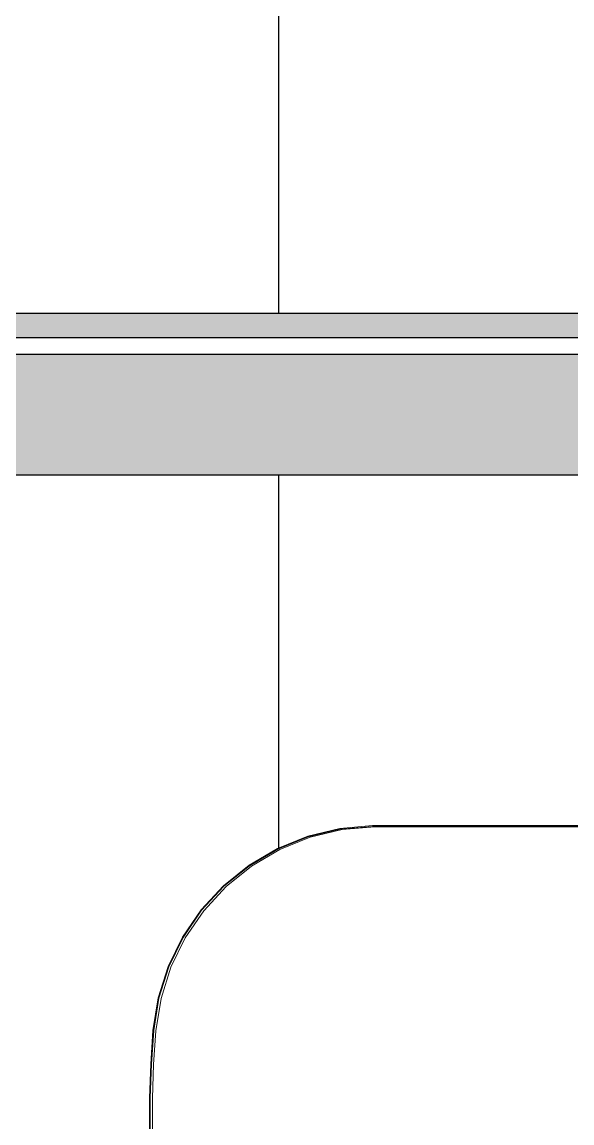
# Model space of a CAD drawing. Header units: millimetres. Extents: x 81693 to 98868, y 6565 to 11437.
# Drawn here: x 95420.08 to 95442.8, y 11197.97 to 11243.43 of the extents above; entities that cross this region are included whole.
import ezdxf

# ---------------------------------------------------------------- set-up
doc = ezdxf.new("R2010")
doc.units = ezdxf.units.MM
doc.layers.add('Hachuria - Moveis', color=1, linetype='Continuous')
doc.layers.add('Piso', color=55, linetype='Continuous')
doc.layers.add('Moveis', color=1, linetype='Continuous', lineweight=9)
doc.layers.add('Pisos Externos', color=15, linetype='Continuous', lineweight=9)
pattern_1 = [(90, (-2063.007, 2975), (-42.333333, 1e-14), []), (180, (-2063.007, 2975), (-1e-14, -42.333333), [])]

msp = doc.modelspace()

# ---------------------------------------------------------------- hatches: boundary and pattern name
at = {"layer": 'Piso'}
h = msp.add_hatch(dxfattribs=at)
h.set_pattern_fill('ANSI37', color=256, scale=13.333333, angle=45)
h.set_pattern_definition(pattern_1)
h.paths.add_polyline_path([(95432.8276, 11265.3741), (95447.438, 11265.3741), (95447.438, 11259.3876), (95460.8791, 11259.3876), (95460.8791, 11259.9242), (95462.7886, 11259.9242), (95462.7886, 11259.6454), (95462.9417, 11259.7093), (95463.1529, 11259.7735), (95463.3156, 11259.8058), (95463.4863, 11259.8447), (95463.6493, 11259.9005), (95463.8047, 11259.9726), (95463.9524, 11260.061), (95464.0923, 11260.1663), (95465.3453, 11260.1663), (95465.3453, 11262.3648), (95465.3453, 11263.0741), (95465.4496, 11263.1582), (95466.0791, 11263.3876), (95466.0791, 11284.7209), (95376.0791, 11284.7209), (95376.0791, 11231.3876), (95466.0791, 11231.3876), (95466.0791, 11252.7209), (95465.3885, 11252.9726), (95465.3453, 11253.0996), (95465.3453, 11253.7437), (95465.3453, 11255.9422), (95464.0923, 11255.9422), (95463.9524, 11256.0475), (95463.8046, 11256.1362), (95463.6492, 11256.2081), (95463.4863, 11256.2638), (95463.3156, 11256.3027), (95463.1529, 11256.335), (95462.9417, 11256.3992), (95462.7886, 11256.4631), (95462.7886, 11256.1842), (95460.8791, 11256.1842), (95460.8791, 11256.7209), (95447.438, 11256.7209), (95447.438, 11250.7344), (95432.8276, 11250.7344)])
h = msp.add_hatch(dxfattribs=at)
h.set_pattern_fill('ANSI37', color=256, scale=13.333333, angle=45)
h.set_pattern_definition(pattern_1)
h.paths.add_polyline_path([(95431.8933, 11209.806), (95433.214, 11210.1231), (95434.567, 11210.2433), (95461.4779, 11210.2433), (95461.4779, 11199.3876), (95462.8133, 11199.3876), (95462.8133, 11199.4729), (95462.8133, 11199.4894), (95462.8133, 11200.5758), (95462.9441, 11200.5758), (95464.1445, 11200.5758), (95464.1445, 11200.7092), (95464.1445, 11201.3294), (95464.2696, 11201.4924), (95464.4779, 11201.5786), (95464.4779, 11201.5542), (95465.853, 11201.5542), (95466.0791, 11201.3807), (95466.0791, 11214.8768), (95465.4675, 11214.8768), (95465.3705, 11214.7524), (95465.2061, 11214.6864), (95465.0307, 11214.7122), (95464.8912, 11214.8229), (95464.8104, 11215.0254), (95464.8274, 11215.0031), (95464.7294, 11215.3873), (95464.6821, 11215.5728), (95464.2135, 11215.5702), (95464.1127, 11215.419), (95464.1127, 11215.4701), (95462.6464, 11215.4701), (95462.6464, 11214.0039), (95462.5427, 11214.0039), (95462.5272, 11214.0039), (95462.5095, 11214.0039), (95462.4226, 11214.0039), (95462.3985, 11214.0039), (95462.3742, 11214.0039), (95462.2829, 11214.0039), (95462.2632, 11214.0039), (95462.2455, 11214.0039), (95462.2301, 11214.0039), (95462.1992, 11214.0039), (95462.1264, 11214.0039), (95462.1264, 11215.4701), (95461.846, 11215.4701), (95461.846, 11217.7235), (95464.1369, 11217.7235), (95464.0026, 11218.2362), (95463.8759, 11218.7327), (95463.4418, 11218.7327), (95463.4067, 11218.7241), (95463.207, 11218.665), (95462.9706, 11218.649), (95462.8347, 11218.6191), (95462.5621, 11218.5664), (95462.1173, 11218.4982), (95461.7273, 11218.4568), (95461.7272, 11218.4579), (95461.2563, 11218.4406), (95461.2492, 11218.4622), (95460.7626, 11218.4622), (95460.7417, 11218.4622), (95460.4596, 11218.4622), (95460.4501, 11218.4823), (95460.3443, 11218.5533), (95460.2767, 11218.7055), (95460.2534, 11218.7498), (95460.196, 11218.9768), (95460.1519, 11219.2729), (95460.1241, 11219.6179), (95460.1145, 11219.9883), (95460.1243, 11220.3773), (95460.1253, 11220.3774), (95460.1542, 11220.7403), (95460.1567, 11220.7406), (95460.2028, 11221.0525), (95460.2084, 11221.0535), (95460.2897, 11221.3774), (95460.4643, 11221.5197), (95460.7417, 11221.5197), (95461.3481, 11221.5197), (95461.3578, 11221.5253), (95461.743, 11221.5111), (95462.1882, 11221.4638), (95462.189, 11221.4604), (95462.66, 11221.3882), (95462.6614, 11221.3859), (95462.673, 11221.3818), (95462.9527, 11221.3277), (95462.9706, 11221.3206), (95463.22, 11221.3037), (95463.1919, 11221.4137), (95463.1363, 11221.6318), (95463.2168, 11221.822), (95463.3585, 11221.9287), (95463.5344, 11221.9495), (95463.6974, 11221.8789), (95463.7946, 11221.7481), (95463.8379, 11221.5785), (95463.9264, 11221.2317), (95466.0791, 11221.2317), (95466.0791, 11224.7209), (95376.0791, 11224.7209), (95376.0791, 11200.57), (95425.3597, 11199.2801), (95425.398, 11200.3999), (95425.493, 11201.7866), (95425.7081, 11203.1278), (95426.1174, 11204.423), (95426.7119, 11205.6443), (95427.479, 11206.7653), (95428.402, 11207.7619), (95429.461, 11208.6125), (95430.6332, 11209.2988)])
h = msp.add_hatch(dxfattribs=at)
h.set_pattern_fill('ANSI37', color=256, scale=13.333333, angle=45)
h.set_pattern_definition(pattern_1)
h.paths.add_polyline_path([(95439.4125, 11171.3876), (95466.0791, 11171.3876), (95466.0791, 11172.1712), (95463.4366, 11172.1712), (95463.4366, 11172.1876), (95463.4366, 11173.31), (95463.2428, 11173.4418), (95463.1155, 11173.5957), (95463.0162, 11173.7519), (95462.9244, 11174.0087), (95462.8771, 11174.3362), (95462.8897, 11174.3368), (95462.8897, 11182.9124), (95462.9244, 11183.1526), (95463.0162, 11183.4095), (95463.1579, 11183.6323), (95463.2738, 11183.7331), (95463.2905, 11183.752), (95463.4602, 11183.8674), (95463.6039, 11183.9027), (95463.74, 11183.9508), (95463.8787, 11183.8692), (95463.9476, 11183.7219), (95463.9459, 11183.5265), (95463.837, 11183.3843), (95463.7754, 11183.3915), (95463.7342, 11183.3878), (95463.7102, 11183.3834), (95463.6579, 11183.3589), (95463.6066, 11183.3233), (95463.597, 11183.3128), (95463.5527, 11183.2592), (95463.5139, 11183.1982), (95463.4861, 11183.1443), (95463.4812, 11183.1307), (95463.455, 11183.0573), (95463.4348, 11182.9688), (95463.4272, 11182.905), (95463.4229, 11182.8143), (95463.4229, 11174.8379), (95466.0791, 11174.8379), (95466.0791, 11194.7808), (95465.9528, 11194.6161), (95465.7445, 11194.5299), (95465.7445, 11194.5542), (95464.3694, 11194.5542), (95464.2064, 11194.6793), (95464.1202, 11194.8876), (95464.1445, 11194.8876), (95464.1445, 11195.5092), (95462.9946, 11195.5092), (95462.8133, 11195.5092), (95462.8133, 11196.7209), (95461.4779, 11196.7209), (95461.4779, 11185.8652), (95434.8466, 11185.8652), (95434.6545, 11185.879), (95433.4629, 11185.9482), (95432.1071, 11186.2371), (95430.8098, 11186.7254), (95429.6, 11187.4021), (95428.5049, 11188.2521), (95427.5493, 11189.2562), (95426.7544, 11190.3919), (95426.1382, 11191.6336), (95425.7146, 11192.9535), (95425.493, 11194.3219), (95425.398, 11195.7086), (95425.3505, 11197.0977), (95425.3445, 11197.7927), (95425.3505, 11199.0108), (95425.3597, 11199.2801), (95376.0791, 11200.57), (95376.0791, 11111.3876), (95377.0791, 11111.3876), (95377.0791, 11112.7209), (95383.7458, 11112.7209), (95383.7458, 11153.0542), (95381.4125, 11153.0542), (95381.4125, 11152.0542, -0.4142136), (95380.7458, 11151.3876), (95379.322, 11151.3876), (95379.3672, 11151.4328), (95378.6482, 11152.1519), (95378.4125, 11152.7209, -0.4142136), (95378.0791, 11153.0542), (95378.0791, 11154.7209, -0.4142136), (95378.4125, 11155.0542), (95378.6482, 11155.6233), (95379.4125, 11156.3876), (95380.7458, 11156.3876, -0.4142136), (95381.4125, 11155.7209), (95381.4125, 11154.7209), (95383.7458, 11154.7209), (95383.7458, 11157.3876), (95385.7458, 11157.3876, -0.405748), (95431.7265, 11112.7209), (95438.4125, 11112.7209), (95438.4125, 11111.3876), (95439.4125, 11111.3876), (95439.4125, 11135.3783, -0.2773501), (95439.4125, 11147.3968)])
h.paths.add_polyline_path([(95385.7458, 11157.3876), (95385.7458, 11154.7209), (95388.0791, 11154.7209), (95388.0791, 11155.7209, -0.4142136), (95388.7458, 11156.3876), (95390.0791, 11156.3876), (95390.8434, 11155.6233), (95391.0791, 11155.0542, -0.4142136), (95391.4125, 11154.7209), (95391.4125, 11153.0542, -0.4142136), (95391.0791, 11152.7209), (95390.8434, 11152.1519), (95390.0791, 11151.3876), (95388.7458, 11151.3876, -0.4142136), (95388.0791, 11152.0542), (95388.0791, 11153.0542), (95385.7458, 11153.0542), (95385.7458, 11111.3876), (95431.7458, 11111.3876, 0.4142136)])
at = {"layer": 'Pisos Externos'}
h = msp.add_hatch(dxfattribs=at)
h.set_pattern_fill('AR-SAND', color=256, scale=0.033333, angle=135)
h.set_pattern_definition([(172.5, (41725.1694, 5949.2691), (-1.115844964, -1.191271162), [0, -1.286933333, 0, -1.439333333, 0, -1.375833333]), (142.5, (41725.1694, 5949.2691), (-2.749109504, -0.63003643), [0, -0.694266667, 0, -1.159933333, 0, -0.4445]), (102.5, (41725.9058, 5948.5327), (-1.867774373, 1.86099942), [0, -0.423333333, 0, -1.524, 0, -1.989666667]), (92.5, (41725.9058, 5948.5327), (-2.32516927, 1.27427036), [0, -0.211666667, 0, -0.999066667, 0, -1.143])])
h.paths.add_polyline_path([(95431.0791, 11109.3876), (95384.4125, 11109.3876), (95384.4125, 11104.7209), (95431.0791, 11104.7209)])
h.paths.add_polyline_path([(95466.0791, 11228.6093), (95465.753, 11228.6093), (95465.753, 11229.4092), (95464.3194, 11229.4092), (95464.3194, 11229.116), (95464.2259, 11229.116), (95464.1085, 11229.116), (95464.0493, 11229.116), (95463.9302, 11229.116), (95463.8237, 11229.116), (95463.7908, 11229.116), (95463.7791, 11229.116), (95463.7791, 11229.4092), (95461.9254, 11229.4092), (95461.9254, 11229.116), (95461.9138, 11229.116), (95461.8808, 11229.116), (95461.8319, 11229.116), (95461.7145, 11229.116), (95461.6553, 11229.116), (95461.5362, 11229.116), (95461.4298, 11229.116), (95461.3968, 11229.116), (95461.3852, 11229.116), (95461.3852, 11229.4092), (95459.8598, 11229.4092), (95459.8598, 11229.7025), (95416.4045, 11229.7024), (95416.4045, 11230.4061), (95461.0568, 11230.4061), (95461.0568, 11230.6995), (95461.2321, 11230.6995), (95461.3561, 11230.6995), (95461.5004, 11230.6995), (95461.6553, 11230.6995), (95461.8102, 11230.6995), (95461.9545, 11230.6995), (95462.0785, 11230.6995), (95462.1736, 11230.6995), (95462.2334, 11230.6995), (95462.2538, 11230.6995), (95462.2538, 11230.4061), (95463.4508, 11230.4061), (95463.4508, 11230.6995), (95463.6261, 11230.6995), (95463.75, 11230.6995), (95463.8944, 11230.6995), (95464.0493, 11230.6995), (95464.2042, 11230.6995), (95464.3485, 11230.6995), (95464.4725, 11230.6995), (95464.5676, 11230.6995), (95464.6274, 11230.6995), (95464.6478, 11230.6995), (95464.6478, 11230.4061), (95466.0791, 11230.4061), (95466.0791, 11231.3876), (95376.0791, 11231.3876), (95376.0791, 11229.1023), (95379.3554, 11229.1023), (95379.3554, 11229.769), (95379.3554, 11231.1023), (95380.0221, 11231.1023), (95380.0221, 11229.769), (95380.0221, 11229.1023), (95418.4204, 11229.1023), (95418.4204, 11228.3986), (95380.0221, 11228.3986), (95380.0221, 11227.7319), (95380.0221, 11226.3986), (95379.3554, 11226.3986), (95379.3554, 11227.7319), (95379.3554, 11228.3986), (95376.0791, 11228.3986), (95376.0791, 11224.7209), (95466.0791, 11224.7209)])

# ---------------------------------------------------------------- linework, layer by layer
at = {"layer": 'Hachuria - Moveis'}
msp.add_lwpolyline([(95459.8598, 11229.7025), (95416.4045, 11229.7024), (95416.4045, 11230.4061), (95461.0568, 11230.4061), (95461.0772, 11230.4061), (95461.0772, 11230.6995), (95461.137, 11230.6995)], dxfattribs=at)
at = {"layer": 'Moveis'}
for p, q in [((95431.8933, 11209.806), (95433.214, 11210.1231)), ((95433.2186, 11210.0942), (95431.902, 11209.778)), ((95433.3058, 11210.0786), (95431.9893, 11209.7625)), ((95433.214, 11210.1231), (95434.567, 11210.2433)), ((95433.2186, 11210.0942), (95434.5673, 11210.214)), ((95433.3058, 11210.0786), (95434.6545, 11210.1985)), ((95434.567, 11210.2433), (95461.4779, 11210.2433)), ((95434.5673, 11210.214), (95461.4779, 11210.214)), ((95455.9895, 11210.1985), (95434.6545, 11210.1985)), ((95430.6332, 11209.2988), (95431.8933, 11209.806)), ((95430.6459, 11209.2724), (95431.902, 11209.778)), ((95431.9893, 11209.7625), (95430.7332, 11209.2569)), ((95429.461, 11208.6125), (95430.6332, 11209.2988)), ((95429.4775, 11208.5883), (95430.6459, 11209.2724)), ((95429.5647, 11208.5728), (95430.7332, 11209.2569)), ((95428.402, 11207.7619), (95429.461, 11208.6125)), ((95429.4775, 11208.5883), (95428.4219, 11207.7404)), ((95429.5647, 11208.5728), (95428.5091, 11207.7249)), ((95427.479, 11206.7653), (95428.402, 11207.7619)), ((95427.5018, 11206.747), (95428.4219, 11207.7404)), ((95427.5891, 11206.7315), (95428.5091, 11207.7249)), ((95426.7119, 11205.6443), (95427.479, 11206.7653)), ((95427.5018, 11206.747), (95426.7372, 11205.6295)), ((95427.5891, 11206.7315), (95426.8245, 11205.614)), ((95426.1174, 11204.423), (95426.7119, 11205.6443)), ((95426.1446, 11204.4121), (95426.7372, 11205.6295)), ((95426.8245, 11205.614), (95426.2318, 11204.3966)), ((95425.7081, 11203.1278), (95426.1174, 11204.423)), ((95425.7366, 11203.121), (95426.1446, 11204.4121)), ((95425.8239, 11203.1055), (95426.2318, 11204.3966)), ((95425.493, 11201.7866), (95425.7081, 11203.1278)), ((95425.7366, 11203.121), (95425.5222, 11201.7841)), ((95425.8239, 11203.1055), (95425.6095, 11201.7686)), ((95425.398, 11200.3999), (95425.493, 11201.7866)), ((95425.4273, 11200.3984), (95425.5222, 11201.7841)), ((95425.5145, 11200.3829), (95425.6095, 11201.7686)), ((95425.3505, 11199.0108), (95425.398, 11200.3999)), ((95425.4273, 11200.3984), (95425.3798, 11199.0103)), ((95425.467, 11198.9948), (95425.5145, 11200.3829)), ((95425.3445, 11197.7927), (95425.3505, 11199.0108)), ((95425.3798, 11199.0103), (95425.3798, 11197.0982)), ((95425.467, 11197.0827), (95425.467, 11198.9948))]:
    msp.add_line(p, q, dxfattribs=at)
for points, invisible_edges in [([(95428.402, 11207.7619), (95428.7491, 11223.9575), (95429.461, 11208.6125)], 3), ([(95428.402, 11207.7619), (95428.7491, 11223.9575), (95429.461, 11208.6125)], 3), ([(95428.402, 11207.7619), (95428.7491, 11223.9575), (95429.461, 11208.6125)], 3), ([(95428.402, 11207.7619), (95428.7491, 11223.9575), (95429.461, 11208.6125)], 3), ([(95428.402, 11207.7619), (95428.7491, 11223.9575), (95429.461, 11208.6125)], 3), ([(95428.7491, 11223.9825), (95433.214, 11210.1231), (95431.8933, 11209.806)], 13), ([(95428.7491, 11223.9825), (95431.8933, 11209.806), (95430.6332, 11209.2988)], 13), ([(95428.7491, 11223.9825), (95430.6332, 11209.2988), (95429.461, 11208.6125)], 13), ([(95428.7491, 11223.9825), (95433.214, 11210.1231), (95431.8933, 11209.806)], 13), ([(95428.7491, 11223.9825), (95431.8933, 11209.806), (95430.6332, 11209.2988)], 13), ([(95428.7491, 11223.9825), (95430.6332, 11209.2988), (95429.461, 11208.6125)], 13), ([(95428.7491, 11223.9825), (95433.214, 11210.1231), (95431.8933, 11209.806)], 13), ([(95428.7491, 11223.9825), (95431.8933, 11209.806), (95430.6332, 11209.2988)], 13), ([(95428.7491, 11223.9825), (95430.6332, 11209.2988), (95429.461, 11208.6125)], 13), ([(95428.7491, 11223.9825), (95433.214, 11210.1231), (95431.8933, 11209.806)], 13), ([(95428.7491, 11223.9825), (95431.8933, 11209.806), (95430.6332, 11209.2988)], 13), ([(95428.7491, 11223.9825), (95430.6332, 11209.2988), (95429.461, 11208.6125)], 13), ([(95428.7491, 11223.9825), (95433.214, 11210.1231), (95431.8933, 11209.806)], 13), ([(95428.7491, 11223.9825), (95431.8933, 11209.806), (95430.6332, 11209.2988)], 13), ([(95428.7491, 11223.9825), (95430.6332, 11209.2988), (95429.461, 11208.6125)], 13), ([(95425.3048, 11223.5579), (95425.3505, 11199.0108), (95425.3445, 11197.7927)], 13), ([(95425.3048, 11223.5579), (95425.3505, 11199.0108), (95425.3445, 11197.7927)], 13), ([(95425.3048, 11223.5579), (95425.3505, 11199.0108), (95425.3445, 11197.7927)], 13), ([(95425.3048, 11223.5579), (95425.3505, 11199.0108), (95425.3445, 11197.7927)], 13), ([(95425.3048, 11223.5579), (95425.3505, 11199.0108), (95425.3445, 11197.7927)], 13), ([(95425.356, 11223.5504), (95425.398, 11200.3999), (95425.3505, 11199.0108)], 13), ([(95425.356, 11223.5504), (95425.398, 11200.3999), (95425.3505, 11199.0108)], 13), ([(95425.356, 11223.5504), (95425.398, 11200.3999), (95425.3505, 11199.0108)], 13), ([(95425.356, 11223.5504), (95425.398, 11200.3999), (95425.3505, 11199.0108)], 13), ([(95425.356, 11223.5504), (95425.398, 11200.3999), (95425.3505, 11199.0108)], 13), ([(95425.4584, 11223.5364), (95425.493, 11201.7866), (95425.398, 11200.3999)], 13), ([(95425.4584, 11223.5364), (95425.493, 11201.7866), (95425.398, 11200.3999)], 13), ([(95425.4584, 11223.5364), (95425.493, 11201.7866), (95425.398, 11200.3999)], 13), ([(95425.4584, 11223.5364), (95425.493, 11201.7866), (95425.398, 11200.3999)], 13), ([(95425.4584, 11223.5364), (95425.493, 11201.7866), (95425.398, 11200.3999)], 13), ([(95425.6634, 11223.5119), (95425.7081, 11203.1278), (95425.493, 11201.7866)], 13), ([(95425.6634, 11223.5119), (95425.7081, 11203.1278), (95425.493, 11201.7866)], 13), ([(95425.6634, 11223.5119), (95425.7081, 11203.1278), (95425.493, 11201.7866)], 13), ([(95425.6634, 11223.5119), (95425.7081, 11203.1278), (95425.493, 11201.7866)], 13), ([(95425.6634, 11223.5119), (95425.7081, 11203.1278), (95425.493, 11201.7866)], 13), ([(95427.4595, 11223.6875), (95427.479, 11206.7653), (95426.7119, 11205.6443)], 13), ([(95427.4595, 11223.6875), (95427.479, 11206.7653), (95426.7119, 11205.6443)], 13), ([(95427.4595, 11223.6875), (95427.479, 11206.7653), (95426.7119, 11205.6443)], 13), ([(95427.4595, 11223.6875), (95427.479, 11206.7653), (95426.7119, 11205.6443)], 13), ([(95427.4595, 11223.6875), (95427.479, 11206.7653), (95426.7119, 11205.6443)], 13), ([(95427.479, 11206.7653), (95427.7499, 11223.6875), (95428.402, 11207.7619)], 3), ([(95427.479, 11206.7653), (95427.7499, 11223.6875), (95428.402, 11207.7619)], 3), ([(95427.479, 11206.7653), (95427.7499, 11223.6875), (95428.402, 11207.7619)], 3), ([(95427.479, 11206.7653), (95427.7499, 11223.6875), (95428.402, 11207.7619)], 3), ([(95427.479, 11206.7653), (95427.7499, 11223.6875), (95428.402, 11207.7619)], 3), ([(95433.6666, 11223.6975), (95434.567, 11210.2433), (95433.214, 11210.1231)], 13), ([(95433.6666, 11223.6975), (95434.567, 11210.2433), (95433.214, 11210.1231)], 13), ([(95433.6666, 11223.6975), (95434.567, 11210.2433), (95433.214, 11210.1231)], 13), ([(95433.6666, 11223.6975), (95434.567, 11210.2433), (95433.214, 11210.1231)], 13), ([(95433.6666, 11223.6975), (95434.567, 11210.2433), (95433.214, 11210.1231)], 13), ([(95426.0742, 11223.4748), (95426.1174, 11204.423), (95425.7081, 11203.1278)], 13), ([(95426.0742, 11223.4748), (95426.1174, 11204.423), (95425.7081, 11203.1278)], 13), ([(95426.0742, 11223.4748), (95426.1174, 11204.423), (95425.7081, 11203.1278)], 13), ([(95426.0742, 11223.4748), (95426.1174, 11204.423), (95425.7081, 11203.1278)], 13), ([(95426.0742, 11223.4748), (95426.1174, 11204.423), (95425.7081, 11203.1278)], 13), ([(95426.6916, 11223.4584), (95426.7119, 11205.6443), (95426.1174, 11204.423)], 13), ([(95426.6916, 11223.4584), (95426.7119, 11205.6443), (95426.1174, 11204.423)], 13), ([(95426.6916, 11223.4584), (95426.7119, 11205.6443), (95426.1174, 11204.423)], 13), ([(95426.6916, 11223.4584), (95426.7119, 11205.6443), (95426.1174, 11204.423)], 13), ([(95426.6916, 11223.4584), (95426.7119, 11205.6443), (95426.1174, 11204.423)], 13), ([(95460.7445, 11210.9825), (95461.4779, 11210.2433), (95434.567, 11210.2433)], 13), ([(95460.7445, 11210.9825), (95461.4779, 11210.2433), (95434.567, 11210.2433)], 13), ([(95460.7445, 11210.9825), (95461.4779, 11210.2433), (95434.567, 11210.2433)], 13), ([(95460.7445, 11210.9825), (95461.4779, 11210.2433), (95434.567, 11210.2433)], 13), ([(95460.7445, 11210.9825), (95461.4779, 11210.2433), (95434.567, 11210.2433)], 13), ([(95433.214, 11210.1231), (95431.902, 11209.778), (95431.8933, 11209.806)], 3), ([(95433.214, 11210.1231), (95433.2186, 11210.0942), (95431.902, 11209.778)], 13), ([(95433.2186, 11210.0942), (95431.9893, 11209.7625), (95431.902, 11209.778)], 3), ([(95433.2186, 11210.0942), (95433.3058, 11210.0786), (95431.9893, 11209.7625)], 13), ([(95433.3058, 11210.0786), (95433.3058, 11185.9988), (95431.9893, 11209.7625)], 3), ([(95434.567, 11210.2433), (95433.2186, 11210.0942), (95433.214, 11210.1231)], 3), ([(95434.567, 11210.2433), (95434.5673, 11210.214), (95433.2186, 11210.0942)], 13), ([(95434.5673, 11210.214), (95433.3058, 11210.0786), (95433.2186, 11210.0942)], 3), ([(95434.5673, 11210.214), (95434.6545, 11210.1985), (95433.3058, 11210.0786)], 13), ([(95434.6545, 11210.1985), (95434.6545, 11185.879), (95433.3058, 11210.0786)], 3), ([(95433.3058, 11210.0786), (95434.6545, 11185.879), (95433.7208, 11185.962)], 13), ([(95433.3058, 11210.0786), (95433.7208, 11185.962), (95433.4079, 11185.9898)], 13), ([(95433.3058, 11210.0786), (95433.4079, 11185.9898), (95433.3058, 11185.9988)], 13), ([(95461.4779, 11210.2433), (95434.5673, 11210.214), (95434.567, 11210.2433)], 3), ([(95461.4779, 11210.214), (95455.9895, 11210.1985), (95434.5673, 11210.214)], 3), ([(95434.5673, 11210.214), (95455.9895, 11210.1985), (95434.6545, 11210.1985)], 13), ([(95455.9895, 11210.1985), (95455.9062, 11185.9951), (95434.6545, 11210.1985)], 3), ([(95434.6545, 11210.1985), (95455.9062, 11185.9951), (95455.7715, 11185.8945)], 13), ([(95434.6545, 11210.1985), (95455.7715, 11185.8945), (95455.7508, 11185.879)], 13), ([(95434.6545, 11210.1985), (95455.7508, 11185.879), (95434.6545, 11185.879)], 13), ([(95431.8933, 11209.806), (95430.6459, 11209.2724), (95430.6332, 11209.2988)], 3), ([(95431.8933, 11209.806), (95431.902, 11209.778), (95430.6459, 11209.2724)], 13), ([(95431.902, 11209.778), (95430.7332, 11209.2569), (95430.6459, 11209.2724)], 3), ([(95431.902, 11209.778), (95431.9893, 11209.7625), (95430.7332, 11209.2569)], 13), ([(95431.9893, 11209.7625), (95431.9893, 11186.315), (95430.7332, 11209.2569)], 3), ([(95431.9893, 11209.7625), (95433.3058, 11185.9988), (95432.8373, 11186.1113)], 13), ([(95431.9893, 11209.7625), (95432.8373, 11186.1113), (95431.9893, 11186.315)], 13), ([(95430.6332, 11209.2988), (95429.4775, 11208.5883), (95429.461, 11208.6125)], 3), ([(95430.6332, 11209.2988), (95430.6459, 11209.2724), (95429.4775, 11208.5883)], 13), ([(95430.6459, 11209.2724), (95429.5647, 11208.5728), (95429.4775, 11208.5883)], 3), ([(95430.6459, 11209.2724), (95430.7332, 11209.2569), (95429.5647, 11208.5728)], 13), ([(95430.7332, 11209.2569), (95430.7332, 11186.8206), (95429.5647, 11208.5728)], 3), ([(95430.7332, 11209.2569), (95431.9893, 11186.315), (95430.7332, 11186.8206)], 13), ([(95429.461, 11208.6125), (95428.4219, 11207.7404), (95428.402, 11207.7619)], 3), ([(95429.461, 11208.6125), (95429.4775, 11208.5883), (95428.4219, 11207.7404)], 13), ([(95429.4775, 11208.5883), (95428.5091, 11207.7249), (95428.4219, 11207.7404)], 3), ([(95429.4775, 11208.5883), (95429.5647, 11208.5728), (95428.5091, 11207.7249)], 13), ([(95429.5647, 11208.5728), (95429.5647, 11187.5047), (95428.5091, 11207.7249)], 3), ([(95429.5647, 11208.5728), (95430.7332, 11186.8206), (95429.5647, 11187.5047)], 13), ([(95428.402, 11207.7619), (95427.5018, 11206.747), (95427.479, 11206.7653)], 3), ([(95428.402, 11207.7619), (95428.4219, 11207.7404), (95427.5018, 11206.747)], 13), ([(95428.4219, 11207.7404), (95427.5891, 11206.7315), (95427.5018, 11206.747)], 3), ([(95428.4219, 11207.7404), (95428.5091, 11207.7249), (95427.5891, 11206.7315)], 13), ([(95428.5091, 11207.7249), (95428.5091, 11188.3526), (95427.5891, 11206.7315)], 3), ([(95428.5091, 11207.7249), (95429.5647, 11187.5047), (95428.5091, 11188.3526)], 13), ([(95427.479, 11206.7653), (95426.7372, 11205.6295), (95426.7119, 11205.6443)], 3), ([(95427.479, 11206.7653), (95427.5018, 11206.747), (95426.7372, 11205.6295)], 13), ([(95427.5018, 11206.747), (95426.8245, 11205.614), (95426.7372, 11205.6295)], 3), ([(95427.5018, 11206.747), (95427.5891, 11206.7315), (95426.8245, 11205.614)], 13), ([(95427.5891, 11206.7315), (95427.5891, 11189.346), (95426.8245, 11205.614)], 3), ([(95427.5891, 11206.7315), (95428.5091, 11188.3526), (95427.5891, 11189.346)], 13), ([(95426.7119, 11205.6443), (95426.1446, 11204.4121), (95426.1174, 11204.423)], 3), ([(95426.7119, 11205.6443), (95426.7372, 11205.6295), (95426.1446, 11204.4121)], 13), ([(95426.7372, 11205.6295), (95426.2318, 11204.3966), (95426.1446, 11204.4121)], 3), ([(95426.7372, 11205.6295), (95426.8245, 11205.614), (95426.2318, 11204.3966)], 13), ([(95426.8245, 11205.614), (95426.8245, 11190.4635), (95426.2318, 11204.3966)], 3), ([(95426.8245, 11205.614), (95427.5891, 11189.346), (95426.8245, 11190.4635)], 13), ([(95426.1174, 11204.423), (95425.7366, 11203.121), (95425.7081, 11203.1278)], 3), ([(95426.1174, 11204.423), (95426.1446, 11204.4121), (95425.7366, 11203.121)], 13), ([(95426.1446, 11204.4121), (95425.8239, 11203.1055), (95425.7366, 11203.121)], 3), ([(95426.1446, 11204.4121), (95426.2318, 11204.3966), (95425.8239, 11203.1055)], 13), ([(95426.2318, 11204.3966), (95426.2318, 11191.6809), (95425.8239, 11203.1055)], 3), ([(95426.2318, 11204.3966), (95426.8245, 11190.4635), (95426.2318, 11191.6809)], 13), ([(95425.7081, 11203.1278), (95425.5222, 11201.7841), (95425.493, 11201.7866)], 3), ([(95425.7081, 11203.1278), (95425.7366, 11203.121), (95425.5222, 11201.7841)], 13), ([(95425.7366, 11203.121), (95425.6095, 11201.7686), (95425.5222, 11201.7841)], 3), ([(95425.7366, 11203.121), (95425.8239, 11203.1055), (95425.6095, 11201.7686)], 13), ([(95425.8239, 11203.1055), (95425.8239, 11192.9719), (95425.6095, 11201.7686)], 3), ([(95425.8239, 11203.1055), (95426.2318, 11191.6809), (95425.8239, 11192.9719)], 13), ([(95425.493, 11201.7866), (95425.4273, 11200.3984), (95425.398, 11200.3999)], 3), ([(95425.493, 11201.7866), (95425.5222, 11201.7841), (95425.4273, 11200.3984)], 13), ([(95425.5222, 11201.7841), (95425.5145, 11200.3829), (95425.4273, 11200.3984)], 3), ([(95425.5222, 11201.7841), (95425.6095, 11201.7686), (95425.5145, 11200.3829)], 13), ([(95425.6095, 11201.7686), (95425.6095, 11194.3089), (95425.5145, 11200.3829)], 3), ([(95425.6095, 11201.7686), (95425.8239, 11192.9719), (95425.6095, 11194.3089)], 13), ([(95425.398, 11200.3999), (95425.3798, 11199.0103), (95425.3505, 11199.0108)], 3), ([(95425.398, 11200.3999), (95425.4273, 11200.3984), (95425.3798, 11199.0103)], 13), ([(95425.4273, 11200.3984), (95425.4273, 11195.7101), (95425.3798, 11199.0103)], 3), ([(95425.4273, 11200.3984), (95425.5145, 11200.3829), (95425.467, 11198.9948)], 13), ([(95425.5145, 11200.3829), (95425.5145, 11195.6946), (95425.467, 11197.0827)], 13), ([(95425.5145, 11200.3829), (95425.467, 11197.0827), (95425.467, 11198.9948)], 1), ([(95425.5145, 11200.3829), (95425.6095, 11194.3089), (95425.5145, 11195.6946)], 13), ([(95425.3505, 11199.0108), (95425.3505, 11197.0977), (95425.3445, 11197.7927)], 1), ([(95425.3505, 11199.0108), (95425.3798, 11199.0103), (95425.3798, 11197.0982)], 13), ([(95425.3798, 11199.0103), (95425.4273, 11195.7101), (95425.3798, 11197.0982)], 1), ([(95425.467, 11197.0827), (95425.4273, 11195.7101), (95425.467, 11198.9948)], 3)]:
    msp.add_3dface(points, dxfattribs=dict(at, invisible_edges=invisible_edges))
at = {"layer": 'Piso'}
for p, q in [((95466.0791, 11231.3876), (95376.0791, 11231.3876)), ((95466.0791, 11224.7209), (95376.0791, 11224.7209))]:
    msp.add_line(p, q, dxfattribs=at)

doc.saveas('drawing.dxf')
